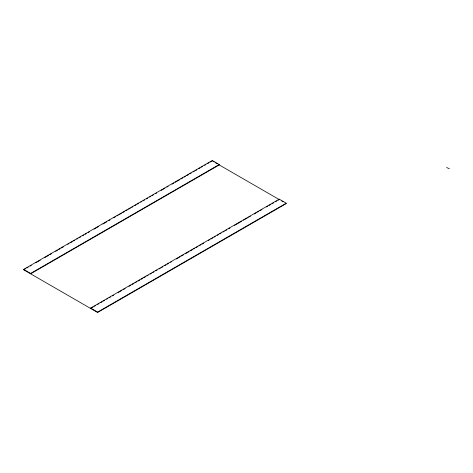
<?xml version="1.0" encoding="UTF-8"?>
<svg xmlns="http://www.w3.org/2000/svg" width="473" height="473" viewBox="0 0 473 473"><rect width="100%" height="100%" fill="white"/><g stroke="black" fill="none" stroke-linecap="round" stroke-linejoin="round"><path stroke-width="0.71" d="M93.187 306.995L90.633 308.467L90.633 308.065L279.236 199.174L286.212 203.201L286.212 203.603L97.604 312.493L23.65 269.799L23.65 269.397L212.253 160.507L219.23 164.533L219.23 164.935L30.621 273.826L30.621 273.424L219.23 164.533M24.289 269.427L25.566 268.688M26.849 267.954L28.126 267.215M30.041 266.104L31.324 265.371M35.8 262.787L40.27 260.203M44.746 257.619L48.583 255.402M49.86 254.663L51.782 253.558M55.619 251.34L57.535 250.235M58.812 249.496L60.095 248.757M61.372 248.018L63.287 246.912M67.763 244.328L69.04 243.589M70.323 242.85L72.239 241.744M73.516 241.005L74.799 240.266M76.715 239.161L77.992 238.422M79.275 237.683L80.552 236.943M82.468 235.838L83.751 235.099M85.028 234.36L86.305 233.627M88.22 232.515L89.503 231.776M93.979 229.192L98.455 226.608M102.931 224.025L106.762 221.813M108.684 220.708L109.961 219.969M113.798 217.751L115.714 216.646M116.991 215.907L118.274 215.168M119.551 214.429L121.466 213.323M122.749 212.584L124.665 211.478M125.942 210.739L127.225 210M128.502 209.261L130.418 208.155M131.701 207.416L132.978 206.677M134.894 205.572L136.171 204.833M137.454 204.094L138.731 203.355M140.647 202.249L141.93 201.51M143.207 200.771L144.484 200.032M146.405 198.926L147.682 198.187M149.598 197.081L150.881 196.342M152.158 195.603L153.435 194.864M155.351 193.759L156.634 193.019M161.11 190.436L164.941 188.224M166.863 187.113L168.14 186.38M171.977 184.163L173.893 183.057M175.176 182.318L179.651 179.734M180.928 178.995L182.844 177.889M184.121 177.15L185.404 176.411M186.681 175.672L188.597 174.567M189.88 173.828L191.157 173.088M193.073 171.983L194.356 171.244M195.633 170.505L196.91 169.766M198.831 168.66L200.109 167.921M201.386 167.182L202.663 166.443M204.584 165.337L205.861 164.598M207.777 163.492L209.06 162.753M210.337 162.014L211.614 161.275M94.47 306.256L95.747 305.517M97.663 304.411L98.94 303.672M100.861 302.56L102.138 301.827M103.416 301.088L104.699 300.349M106.614 299.243L107.891 298.504M109.174 297.765L110.451 297.026M112.367 295.921L113.65 295.182M118.12 292.598L121.957 290.381M123.24 289.642L125.156 288.536M128.993 286.325L130.909 285.213M132.186 284.474L134.107 283.368M135.384 282.629L136.662 281.89M137.945 281.151L139.86 280.046M141.137 279.307L142.42 278.567M143.697 277.834L145.613 276.723M146.89 275.984L148.173 275.251M150.089 274.139L151.366 273.4M152.649 272.667L153.926 271.928M155.842 270.816L157.125 270.083M159.04 268.971L160.317 268.232M161.6 267.499L162.878 266.76M164.793 265.649L166.07 264.915M167.353 264.176L168.63 263.437M170.546 262.332L171.829 261.593M176.305 259.009L180.136 256.792M181.419 256.053L183.335 254.947M185.25 253.841L189.088 251.624M190.371 250.885L192.286 249.779M193.563 249.04L194.841 248.301M196.124 247.562L198.039 246.457M199.316 245.718L200.599 244.979M201.876 244.239L203.792 243.134M208.268 240.55L209.551 239.811M210.828 239.072L212.744 237.966M214.021 237.227L215.304 236.488M217.219 235.383L218.496 234.643M219.779 233.904L221.057 233.171M222.972 232.06L224.255 231.321M225.532 230.588L226.809 229.848M228.731 228.737L230.008 228.004M234.484 225.42L241.514 221.358M243.435 220.247L247.267 218.035M248.55 217.296L250.465 216.191M254.303 213.973L256.218 212.868M257.501 212.129L258.778 211.39M260.055 210.651L261.971 209.545M266.447 206.961L267.73 206.222M269.007 205.483L270.923 204.377M272.206 203.638L273.483 202.899M275.398 201.794L276.681 201.055M277.958 200.316L279.236 199.576L279.236 199.174M90.633 308.065L97.604 312.091L286.212 203.201M446.601 167.519L449.35 168.725M212.891 161.275L214.157 162.008M215.422 162.736L217.326 163.835M219.23 164.935L279.236 199.576M281.772 201.043L283.037 201.776M23.65 269.397L30.621 273.424M212.253 160.507L212.253 160.909M97.604 312.091L97.604 312.493"/></g></svg>
